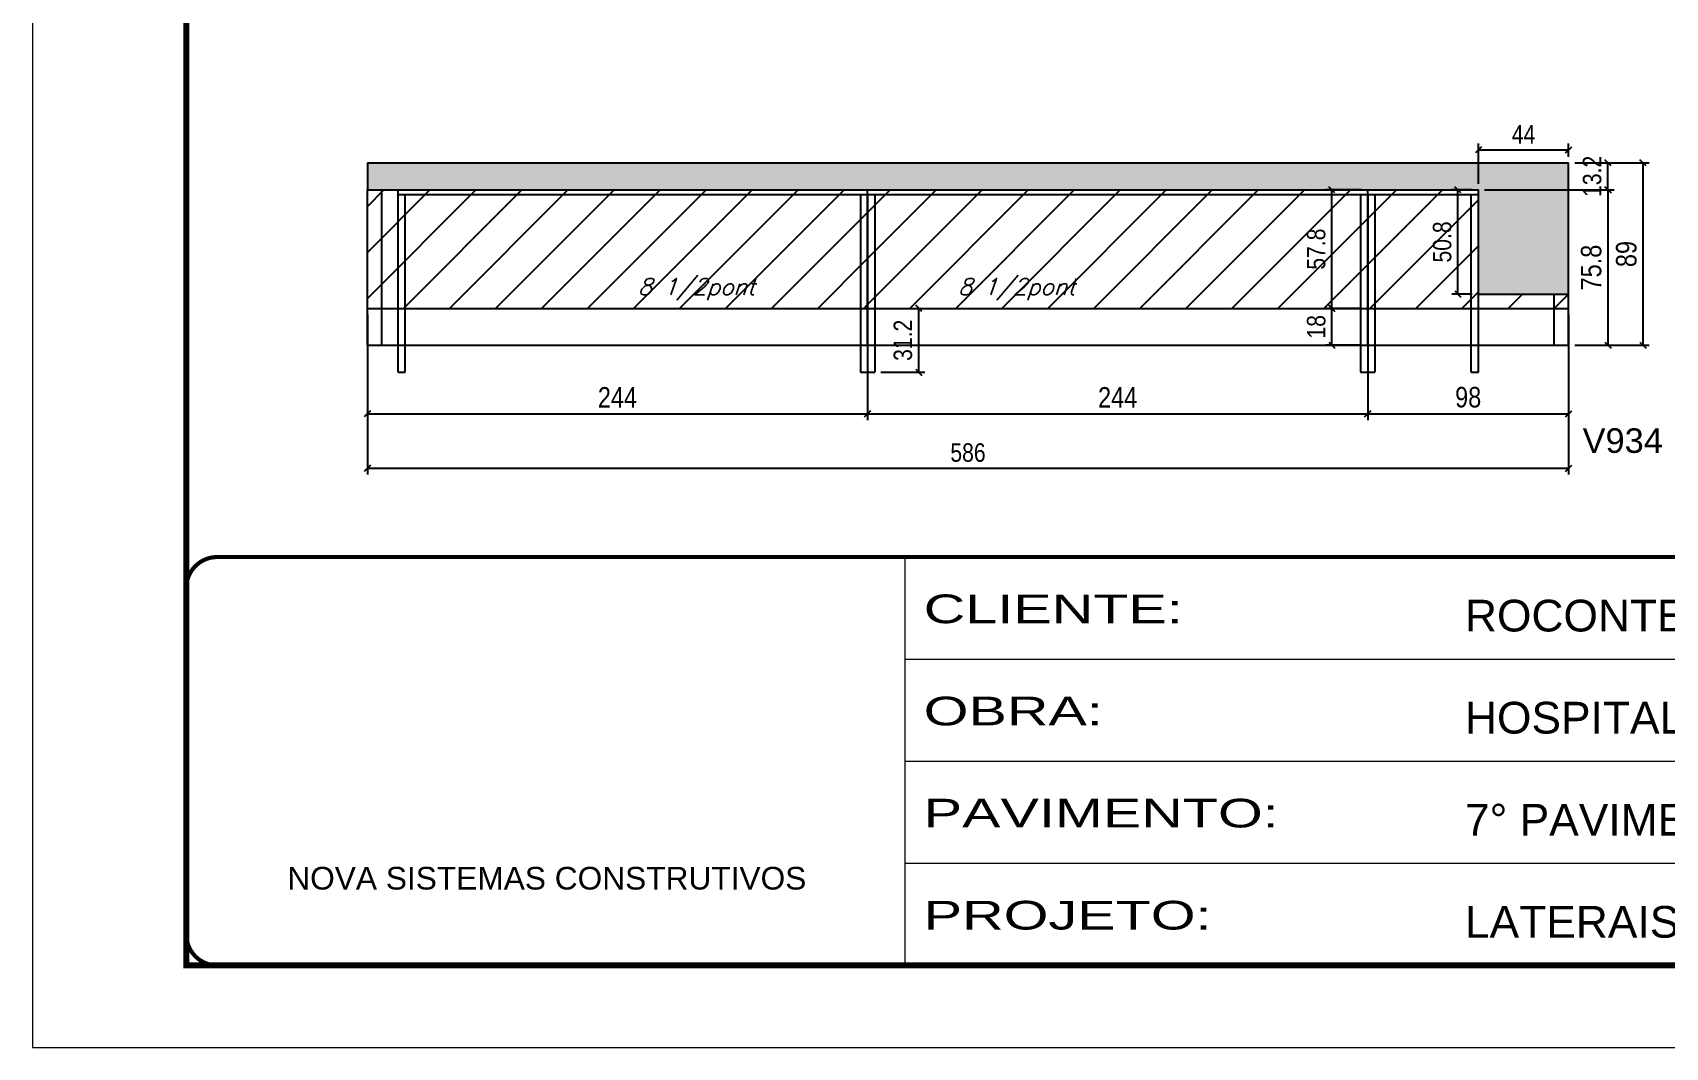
# Model space of a CAD drawing. Extents: x -20960 to -5926, y -2106 to 21915.
# Drawn here: x -9023 to -8227, y 18568 to 19063 of the extents above; entities that cross this region are included whole.
import ezdxf

# ---------------------------------------------------------------- set-up
doc = ezdxf.new("R2010")
doc.units = 0
doc.linetypes.add('CONTINUO', pattern=[0])
doc.linetypes.add('DASHED', pattern=[0.75, 0.5, -0.25])
for name, color, linetype in [('5', 5, 'Continuous'), ('COTA', 241, 'Continuous'), ('Painéis', 200, 'Continuous'), ('Reaproveitamento', 251, 'Continuous'), ('SARR_2.2x7', 40, 'Continuous'), ('SARR_3.5x7', 81, 'Continuous'), ('texto', 7, 'Continuous')]:
    doc.layers.add(name, color=color, linetype=linetype)
doc.layers.add('Folhas', color=255, linetype='Continuous', lineweight=9)
doc.layers.add('SARRAFO DE PRESSAO', color=251, linetype='DASHED', lineweight=9)
doc.styles.add('ARIAL', font='arial.ttf')
doc.styles.add('COTA TECNICA', font='techl___.ttf', dxfattribs={"height": 10})
doc.styles.add('COTA TECNICA-50', font='techl___.ttf', dxfattribs={"height": 9})
doc.styles.add('Romans', font='romans.shx')
doc.styles.get("Standard").update_dxf_attribs({"font": 'arial.ttf'})
doc.styles.add('Tecnologia', font='')
doc.styles.get('Tecnologia').set_extended_font_data('Forgotten Futurist')
doc.dimstyles.new('COTA PAINEL-50', dxfattribs={"dimtxt": 9, "dimasz": 3, "dimexe": 3, "dimexo": 3, "dimgap": 3, "dimtad": 1, "dimdec": 1, "dimzin": 12, "dimdsep": 46, "dimtxsty": 'COTA TECNICA-50', "dimblk1": 'OBLIQUE', "dimblk2": 'OBLIQUE', "dimsah": 1, "dimcen": 0.9, "dimclrd": 4, "dimclre": 4, "dimclrt": 240, "dimadec": 1, "dimazin": 3, "dimtfac": 1, "dimtdec": 1, "dimtmove": 0, "dimatfit": 3, "dimfxl": 1, "dimtolj": 1, "dimtzin": 12, "dimarcsym": 0})
doc.dimstyles.new('PAINEL', dxfattribs={"dimtxt": 10, "dimasz": 3, "dimexe": 3, "dimexo": 3, "dimgap": 3, "dimtad": 1, "dimdec": 1, "dimzin": 12, "dimdsep": 46, "dimtxsty": 'COTA TECNICA', "dimblk1": 'OBLIQUE', "dimblk2": 'OBLIQUE', "dimsah": 1, "dimcen": 0.9, "dimclrd": 4, "dimclre": 4, "dimclrt": 240, "dimadec": 1, "dimazin": 3, "dimtfac": 1, "dimtdec": 1, "dimtmove": 0, "dimatfit": 3, "dimfxl": 1, "dimtolj": 1, "dimtzin": 12, "dimarcsym": 0})

# ---------------------------------------------------------------- blocks, each defined once
blk = doc.blocks.new('9999999999')
at = {"color": 30, "linetype": 'CONTINUO'}
for p, q in [((98564.56, 34230.21), (98564.56, 34429.45)), ((98564.56, 34379.64), (99583.98, 34379.64)), ((98564.56, 34329.83), (99487.98, 34329.83)), ((98564.56, 34280.02), (99487.98, 34280.02))]:
    blk.add_line(p, q, dxfattribs=at)
at = {"color": 30, "linetype": 'CONTINUO', "const_width": 2}
blk.add_lwpolyline([(99583.98, 34230.21), (99583.98, 34414.45, 0.414214), (99568.98, 34429.45), (98228.98, 34429.45, 0.414214), (98213.98, 34414.45), (98213.98, 34245.21, 0.414214), (98228.98, 34230.21), (99583.98, 34230.21)], format="xyb", dxfattribs=at)
at = {"layer": 'Folhas'}
blk.add_lwpolyline([(98138.98, 34190.21), (99623.98, 34190.21), (99623.98, 35240.21), (98138.98, 35240.21)], close=True, dxfattribs=at)
at = {"layer": 'Folhas', "color": 30, "const_width": 3}
blk.add_lwpolyline([(98213.98, 34230.21), (99583.98, 34230.21), (99583.98, 35200.21), (98213.98, 35200.21)], close=True, dxfattribs=at)
at = {"color": 7, "linetype": 'Continuous', "ltscale": 5, "style": 'ARIAL'}
for s, height, p in [('ROCONTEC', 15.483, (98837.68, 34393.13)), ('HOSPITAL ASSUNÇÃO', 15.4829, (98837.68, 34343.32)), ('7° PAVIMENTO', 15.4829, (98837.68, 34293.51)), ('NOVA SISTEMAS CONSTRUTIVOS', 11.0592, (98263.19, 34267.21)), ('LATERAIS DE VIGAS', 15.4829, (98837.68, 34243.7))]:
    blk.add_text(s, height=height, dxfattribs=at).set_placement(p)
at = {"layer": 'Folhas', "color": 7, "style": 'Tecnologia', "width": 1.5}
for s, p in [('CLIENTE:', (98573.65, 34397.17)), ('OBRA:', (98573.65, 34347.31)), ('PAVIMENTO:', (98573.65, 34297.5)), ('PROJETO:', (98573.65, 34247.69))]:
    blk.add_text(s, height=14, dxfattribs=at).set_placement(p)
blk = doc.blocks.new('_Oblique')
at = {"color": 0, "linetype": 'ByBlock', "lineweight": -2}
blk.add_line((-0.5, -0.5), (0.5, 0.5), dxfattribs=at)
blk = doc.blocks.new('*D233')
at = {"layer": 'COTA', "color": 4, "lineweight": -2, "ltscale": 25, "transparency": 16777216}
for p, q in [((-8860.23, 18925.84), (-8860.23, 18874.33)), ((-8616.23, 18899.23), (-8616.23, 18874.33)), ((-8860.23, 18877.33), (-8616.23, 18877.33))]:
    blk.add_line(p, q, dxfattribs=at)
at = {"layer": 'Defpoints', "color": 0, "ltscale": 25, "transparency": 16777216}
for p in [(-8860.23, 18928.84), (-8616.23, 18902.23), (-8616.23, 18877.33)]:
    blk.add_point(p, dxfattribs=at)
at = {"layer": 'COTA', "color": 4, "lineweight": -2, "ltscale": 25, "transparency": 16777216, "xscale": 3, "yscale": 3, "zscale": 3, "rotation": 180}
blk.add_blockref('_Oblique', (-8860.23, 18877.33), dxfattribs=at)
at = {"layer": 'COTA', "color": 4, "lineweight": -2, "ltscale": 25, "transparency": 16777216, "xscale": 3, "yscale": 3, "zscale": 3}
blk.add_blockref('_Oblique', (-8616.23, 18877.33), dxfattribs=at)
at = {"layer": 'COTA', "color": 240, "ltscale": 25, "transparency": 16777216, "insert": (-8738.23, 18885.41), "char_height": 10, "attachment_point": 5, "style": 'COTA TECNICA'}
blk.add_mtext('\\A1;244', dxfattribs=at)
blk = doc.blocks.new('*D234')
at = {"layer": 'COTA', "color": 4, "lineweight": -2, "ltscale": 25, "transparency": 16777216}
for p, q in [((-8274.23, 18925.84), (-8274.23, 18874.33)), ((-8372.23, 18899.23), (-8372.23, 18874.33)), ((-8372.23, 18877.33), (-8274.23, 18877.33))]:
    blk.add_line(p, q, dxfattribs=at)
at = {"layer": 'Defpoints', "color": 0, "ltscale": 25, "transparency": 16777216}
for p in [(-8274.23, 18928.84), (-8372.23, 18902.23), (-8274.23, 18877.33)]:
    blk.add_point(p, dxfattribs=at)
at = {"layer": 'COTA', "color": 4, "lineweight": -2, "ltscale": 25, "transparency": 16777216, "xscale": 3, "yscale": 3, "zscale": 3, "rotation": 180}
blk.add_blockref('_Oblique', (-8372.23, 18877.33), dxfattribs=at)
at = {"layer": 'COTA', "color": 4, "lineweight": -2, "ltscale": 25, "transparency": 16777216, "xscale": 3, "yscale": 3, "zscale": 3}
blk.add_blockref('_Oblique', (-8274.23, 18877.33), dxfattribs=at)
at = {"layer": 'COTA', "color": 240, "ltscale": 25, "transparency": 16777216, "insert": (-8323.23, 18885.44), "char_height": 10, "attachment_point": 5, "style": 'COTA TECNICA'}
blk.add_mtext('\\A1;98', dxfattribs=at)
blk = doc.blocks.new('*D235')
at = {"layer": 'COTA', "color": 4, "lineweight": -2, "ltscale": 25, "transparency": 16777216}
for p, q in [((-8616.23, 18899.23), (-8616.23, 18874.33)), ((-8372.23, 18899.23), (-8372.23, 18874.33)), ((-8616.23, 18877.33), (-8372.23, 18877.33))]:
    blk.add_line(p, q, dxfattribs=at)
at = {"layer": 'Defpoints', "color": 0, "ltscale": 25, "transparency": 16777216}
for p in [(-8616.23, 18902.23), (-8372.23, 18902.23), (-8372.23, 18877.33)]:
    blk.add_point(p, dxfattribs=at)
at = {"layer": 'COTA', "color": 4, "lineweight": -2, "ltscale": 25, "transparency": 16777216, "xscale": 3, "yscale": 3, "zscale": 3, "rotation": 180}
blk.add_blockref('_Oblique', (-8616.23, 18877.33), dxfattribs=at)
at = {"layer": 'COTA', "color": 4, "lineweight": -2, "ltscale": 25, "transparency": 16777216, "xscale": 3, "yscale": 3, "zscale": 3}
blk.add_blockref('_Oblique', (-8372.23, 18877.33), dxfattribs=at)
at = {"layer": 'COTA', "color": 240, "ltscale": 25, "transparency": 16777216, "insert": (-8494.23, 18885.41), "char_height": 10, "attachment_point": 5, "style": 'COTA TECNICA'}
blk.add_mtext('\\A1;244', dxfattribs=at)
blk = doc.blocks.new('*D236')
at = {"layer": 'COTA', "color": 4, "lineweight": -2, "ltscale": 25, "transparency": 16777216}
for p, q in [((-8271.23, 18999.84), (-8234.94, 18999.84)), ((-8237.94, 18910.84), (-8237.94, 18999.84)), ((-8271.23, 18910.84), (-8234.94, 18910.84))]:
    blk.add_line(p, q, dxfattribs=at)
at = {"layer": 'Defpoints', "color": 0, "ltscale": 25, "transparency": 16777216}
for p in [(-8274.23, 18999.84), (-8237.94, 18999.84), (-8274.23, 18910.84)]:
    blk.add_point(p, dxfattribs=at)
at = {"layer": 'COTA', "color": 4, "lineweight": -2, "ltscale": 25, "transparency": 16777216, "xscale": 3, "yscale": 3, "zscale": 3}
for p, rotation in [((-8237.94, 18999.84), 90), ((-8237.94, 18910.84), 270)]:
    blk.add_blockref('_Oblique', p, dxfattribs=dict(at, rotation=rotation))
at = {"layer": 'COTA', "color": 240, "ltscale": 25, "transparency": 16777216, "insert": (-8246.05, 18955.34), "char_height": 10, "attachment_point": 5, "rotation": 90, "style": 'COTA TECNICA'}
blk.add_mtext('\\A1;89', dxfattribs=at)
blk = doc.blocks.new('*D237')
at = {"layer": 'COTA', "color": 4, "lineweight": -2, "ltscale": 25, "transparency": 16777216}
for p, q in [((-8315.23, 18986.64), (-8252.04, 18986.64)), ((-8255.04, 18986.64), (-8255.04, 18910.84)), ((-8271.23, 18910.84), (-8252.04, 18910.84))]:
    blk.add_line(p, q, dxfattribs=at)
at = {"layer": 'Defpoints', "color": 0, "ltscale": 25, "transparency": 16777216}
for p in [(-8318.23, 18986.64), (-8274.23, 18910.84), (-8255.04, 18910.84)]:
    blk.add_point(p, dxfattribs=at)
at = {"layer": 'COTA', "color": 4, "lineweight": -2, "ltscale": 25, "transparency": 16777216, "xscale": 3, "yscale": 3, "zscale": 3}
for p, rotation in [((-8255.04, 18986.64), 90), ((-8255.04, 18910.84), 270)]:
    blk.add_blockref('_Oblique', p, dxfattribs=dict(at, rotation=rotation))
at = {"layer": 'COTA', "color": 240, "ltscale": 25, "transparency": 16777216, "insert": (-8263.18, 18948.74), "char_height": 10, "attachment_point": 5, "rotation": 90, "style": 'COTA TECNICA'}
blk.add_mtext('\\A1;75.8', dxfattribs=at)
blk = doc.blocks.new('*D238')
at = {"layer": 'COTA', "color": 4, "lineweight": -2, "transparency": 16777216}
for p, q in [((-8860.23, 18925.84), (-8860.23, 18847.8)), ((-8274.23, 18925.84), (-8274.23, 18847.8)), ((-8860.23, 18850.8), (-8274.23, 18850.8))]:
    blk.add_line(p, q, dxfattribs=at)
at = {"layer": 'Defpoints', "color": 0, "transparency": 16777216}
for p in [(-8860.23, 18928.84), (-8274.23, 18928.84), (-8274.23, 18850.8)]:
    blk.add_point(p, dxfattribs=at)
at = {"layer": 'COTA', "color": 4, "lineweight": -2, "transparency": 16777216, "xscale": 3, "yscale": 3, "zscale": 3, "rotation": 180}
blk.add_blockref('_Oblique', (-8860.23, 18850.8), dxfattribs=at)
at = {"layer": 'COTA', "color": 4, "lineweight": -2, "transparency": 16777216, "xscale": 3, "yscale": 3, "zscale": 3}
blk.add_blockref('_Oblique', (-8274.23, 18850.8), dxfattribs=at)
at = {"layer": 'COTA', "color": 240, "transparency": 16777216, "insert": (-8567.23, 18858.42), "char_height": 9, "attachment_point": 5, "style": 'COTA TECNICA-50'}
blk.add_mtext('\\A1;586', dxfattribs=at)
blk = doc.blocks.new('*D317')
at = {"layer": 'COTA', "color": 4, "lineweight": -2, "transparency": 16777216}
for p, q in [((-8271.23, 18999.84), (-8252.04, 18999.84)), ((-8255.04, 18986.64), (-8255.04, 18999.84)), ((-8315.23, 18986.64), (-8252.04, 18986.64))]:
    blk.add_line(p, q, dxfattribs=at)
at = {"layer": 'Defpoints', "color": 0, "transparency": 16777216}
for p in [(-8274.23, 18999.84), (-8255.04, 18999.84), (-8318.23, 18986.64)]:
    blk.add_point(p, dxfattribs=at)
at = {"layer": 'COTA', "color": 4, "lineweight": -2, "transparency": 16777216, "xscale": 3, "yscale": 3, "zscale": 3}
for p, rotation in [((-8255.04, 18999.84), 90), ((-8255.04, 18986.64), 270)]:
    blk.add_blockref('_Oblique', p, dxfattribs=dict(at, rotation=rotation))
at = {"layer": 'COTA', "color": 240, "transparency": 16777216, "insert": (-8262.74, 18993.24), "char_height": 9, "attachment_point": 5, "rotation": 90, "style": 'COTA TECNICA-50'}
blk.add_mtext('\\A1;13.2', dxfattribs=at)
blk = doc.blocks.new('*D272')
at = {"layer": 'COTA', "color": 4, "lineweight": -2, "transparency": 16777216}
for p, q in [((-8609.7, 18928.84), (-8588.23, 18928.84)), ((-8591.23, 18897.64), (-8591.23, 18928.84)), ((-8609.7, 18897.64), (-8588.23, 18897.64))]:
    blk.add_line(p, q, dxfattribs=at)
at = {"layer": 'Defpoints', "color": 0, "transparency": 16777216}
for p in [(-8612.7, 18928.84), (-8591.23, 18928.84), (-8612.7, 18897.64)]:
    blk.add_point(p, dxfattribs=at)
at = {"layer": 'COTA', "color": 4, "lineweight": -2, "transparency": 16777216, "xscale": 3, "yscale": 3, "zscale": 3}
for p, rotation in [((-8591.23, 18928.84), 90), ((-8591.23, 18897.64), 270)]:
    blk.add_blockref('_Oblique', p, dxfattribs=dict(at, rotation=rotation))
at = {"layer": 'COTA', "color": 240, "transparency": 16777216, "insert": (-8598.93, 18913.24), "char_height": 9, "attachment_point": 5, "rotation": 90, "style": 'COTA TECNICA-50'}
blk.add_mtext('\\A1;31.2', dxfattribs=at)
blk = doc.blocks.new('*D300')
at = {"layer": 'COTA', "color": 4, "lineweight": -2, "transparency": 16777216}
for p, q in [((-8321.23, 18986.64), (-8331.27, 18986.64)), ((-8328.27, 18935.84), (-8328.27, 18986.64)), ((-8321.23, 18935.84), (-8331.27, 18935.84))]:
    blk.add_line(p, q, dxfattribs=at)
at = {"layer": 'Defpoints', "color": 0, "transparency": 16777216}
for p in [(-8328.27, 18986.64), (-8318.23, 18986.64), (-8318.23, 18935.84)]:
    blk.add_point(p, dxfattribs=at)
at = {"layer": 'COTA', "color": 4, "lineweight": -2, "transparency": 16777216, "xscale": 3, "yscale": 3, "zscale": 3}
for p, rotation in [((-8328.27, 18986.64), 90), ((-8328.27, 18935.84), 270)]:
    blk.add_blockref('_Oblique', p, dxfattribs=dict(at, rotation=rotation))
at = {"layer": 'COTA', "color": 240, "transparency": 16777216, "insert": (-8335.89, 18961.24), "char_height": 9, "attachment_point": 5, "rotation": 90, "style": 'COTA TECNICA-50'}
blk.add_mtext('\\A1;50.8', dxfattribs=at)
blk = doc.blocks.new('*D301')
at = {"layer": 'COTA', "color": 4, "lineweight": -2, "transparency": 16777216}
for p, q in [((-8318.23, 18989.64), (-8318.23, 19009.21)), ((-8318.23, 19006.21), (-8274.23, 19006.21)), ((-8274.23, 19002.84), (-8274.23, 19009.21))]:
    blk.add_line(p, q, dxfattribs=at)
at = {"layer": 'Defpoints', "color": 0, "transparency": 16777216}
for p in [(-8274.23, 19006.21), (-8274.23, 18999.84), (-8318.23, 18986.64)]:
    blk.add_point(p, dxfattribs=at)
at = {"layer": 'COTA', "color": 4, "lineweight": -2, "transparency": 16777216, "xscale": 3, "yscale": 3, "zscale": 3, "rotation": 180}
blk.add_blockref('_Oblique', (-8318.23, 19006.21), dxfattribs=at)
at = {"layer": 'COTA', "color": 4, "lineweight": -2, "transparency": 16777216, "xscale": 3, "yscale": 3, "zscale": 3}
blk.add_blockref('_Oblique', (-8274.23, 19006.21), dxfattribs=at)
at = {"layer": 'COTA', "color": 240, "transparency": 16777216, "insert": (-8296.23, 19013.77), "char_height": 9, "attachment_point": 5, "style": 'COTA TECNICA-50'}
blk.add_mtext('\\A1;44', dxfattribs=at)
blk = doc.blocks.new('*D361')
at = {"layer": 'COTA', "color": 4, "lineweight": -2, "transparency": 16777216}
for p, q in [((-8375.23, 18928.84), (-8392.74, 18928.84)), ((-8389.74, 18910.84), (-8389.74, 18928.84)), ((-8375.23, 18910.84), (-8392.74, 18910.84))]:
    blk.add_line(p, q, dxfattribs=at)
at = {"layer": 'Defpoints', "color": 0, "transparency": 16777216}
for p in [(-8389.74, 18928.84), (-8372.23, 18928.84), (-8372.23, 18910.84)]:
    blk.add_point(p, dxfattribs=at)
at = {"layer": 'COTA', "color": 4, "lineweight": -2, "transparency": 16777216, "xscale": 3, "yscale": 3, "zscale": 3}
for p, rotation in [((-8389.74, 18928.84), 90), ((-8389.74, 18910.84), 270)]:
    blk.add_blockref('_Oblique', p, dxfattribs=dict(at, rotation=rotation))
at = {"layer": 'COTA', "color": 240, "transparency": 16777216, "insert": (-8397.32, 18919.84), "char_height": 9, "attachment_point": 5, "rotation": 90, "style": 'COTA TECNICA-50'}
blk.add_mtext('\\A1;18', dxfattribs=at)
blk = doc.blocks.new('*D362')
at = {"layer": 'COTA', "color": 4, "lineweight": -2, "transparency": 16777216}
for p, q in [((-8375.23, 18986.64), (-8392.74, 18986.64)), ((-8389.74, 18928.84), (-8389.74, 18986.64)), ((-8375.23, 18928.84), (-8392.74, 18928.84))]:
    blk.add_line(p, q, dxfattribs=at)
at = {"layer": 'Defpoints', "color": 0, "transparency": 16777216}
for p in [(-8389.74, 18986.64), (-8372.23, 18986.64), (-8372.23, 18928.84)]:
    blk.add_point(p, dxfattribs=at)
at = {"layer": 'COTA', "color": 4, "lineweight": -2, "transparency": 16777216, "xscale": 3, "yscale": 3, "zscale": 3}
for p, rotation in [((-8389.74, 18986.64), 90), ((-8389.74, 18928.84), 270)]:
    blk.add_blockref('_Oblique', p, dxfattribs=dict(at, rotation=rotation))
at = {"layer": 'COTA', "color": 240, "transparency": 16777216, "insert": (-8397.36, 18957.74), "char_height": 9, "attachment_point": 5, "rotation": 90, "style": 'COTA TECNICA-50'}
blk.add_mtext('\\A1;57.8', dxfattribs=at)

msp = doc.modelspace()

# ---------------------------------------------------------------- hatches: boundary and pattern name
at = {"layer": 'COTA', "linetype": 'ByBlock'}
h = msp.add_hatch(dxfattribs=at)
h.set_pattern_fill('AR-CONC', color=256, scale=0.03)
h.set_pattern_definition([(50, (1585, 0), (5.4655401, -0.4781726), [0.5715, -6.2865]), (355, (1585, 0), (-1.0573026, 5.7317054), [0.4572, -5.0292175]), (100.451445, (1585.4555, -0.04), (4.4082374, 5.2535326), [0.4857003, -5.3427073]), (46.1842, (1585, 1.524), (8.1323712, -1.2612698), [0.85725, -9.42975]), (96.635558, (1585.678, 1.419), (7.122124, 7.4227837), [0.7285507, -8.0140682]), (351.18415, (1585, 1.524), (7.122124, 7.4227837), [0.685799, -7.543792]), (21, (1585.762, 1.143), (4.5484317, -3.0679559), [0.5715, -6.2865]), (326, (1585.762, 1.143), (1.8540609, 5.525639), [0.4572, -5.0292]), (71.451445, (1586.141, 0.8873), (6.4024926, 2.4576831), [0.4857003, -5.3426981]), (37.5, (1585, 0), (0.0926581, 2.53665117), [0, -4.96824, 0, -5.1054, 0, -5.04825]), (7.5, (1585, 0), (2.00458988, 3.00541724), [0, -2.91084, 0, -4.85394, 0, -1.92405]), (327.5, (1583.3007, 0), (4.06771786, -0.17186232), [0, -1.905, 0, -5.9436, 0, -7.8867]), (317.5, (1582.5387, 0), (4.44387544, 0.76279473), [0, -2.4765, 0, -3.94716, 0, -5.6007])])
h.paths.add_polyline_path([(-8274.23, 18986.64), (-8274.23, 18999.84), (-8860.23, 18999.84), (-8860.23, 18986.64), (-8545.75, 18986.64), (-8318.23, 18986.64), (-8318.23, 18935.84), (-8274.23, 18935.84)])
at = {"layer": 'Reaproveitamento', "transparency": 33554684}
h = msp.add_hatch(dxfattribs=at)
h.set_pattern_fill('ANSI31', color=256, scale=5)
h.paths.add_polyline_path([(-8860.23, 18986.64), (-8860.23, 18928.84), (-8616.23, 18928.84), (-8616.23, 18986.64)])
h = msp.add_hatch(dxfattribs=at)
h.set_pattern_fill('ANSI31', color=256, scale=5)
h.paths.add_polyline_path([(-8372.23, 18928.84), (-8372.23, 18986.64), (-8545.75, 18986.64), (-8616.23, 18986.64), (-8616.23, 18928.84)])
h = msp.add_hatch(dxfattribs=at)
h.set_pattern_fill('ANSI31', color=256, scale=5)
h.paths.add_polyline_path([(-8372.23, 18928.84), (-8274.23, 18928.84), (-8274.23, 18935.84), (-8318.23, 18935.84), (-8318.23, 18986.64), (-8372.23, 18986.64)])

# ---------------------------------------------------------------- linework, layer by layer
at = {"layer": 'COTA', "linetype": 'ByBlock'}
for p, q in [((-8860.23, 18999.84), (-8860.23, 18986.64)), ((-8860.23, 18999.84), (-8274.23, 18999.84)), ((-8274.23, 18935.84), (-8274.23, 18999.84))]:
    msp.add_line(p, q, dxfattribs=at)
at = {"layer": 'Painéis'}
msp.add_line((-8860.23, 18986.64), (-8545.75, 18986.64), dxfattribs=at)
at = {"layer": 'Painéis', "ltscale": 25}
for p, q in [((-8860.23, 18910.84), (-8860.23, 18986.64)), ((-8616.23, 18910.84), (-8616.23, 18986.64)), ((-8545.75, 18986.64), (-8318.23, 18986.64)), ((-8372.23, 18910.84), (-8372.23, 18986.64)), ((-8318.23, 18935.84), (-8318.23, 18986.64)), ((-8318.23, 18935.84), (-8274.23, 18935.84)), ((-8274.23, 18910.84), (-8274.23, 18935.84)), ((-8860.23, 18928.84), (-8274.23, 18928.84)), ((-8860.23, 18910.84), (-8274.23, 18910.84))]:
    msp.add_line(p, q, dxfattribs=at)
at = {"layer": 'SARR_2.2x7', "linetype": 'Continuous'}
for p, q in [((-8853.23, 18928.84), (-8853.23, 18986.64)), ((-8845.23, 18984.44), (-8616.23, 18984.44)), ((-8616.23, 18984.44), (-8372.23, 18984.44)), ((-8372.23, 18984.44), (-8318.23, 18984.44)), ((-8281.23, 18928.84), (-8281.23, 18935.84)), ((-8853.23, 18910.84), (-8853.23, 18928.84)), ((-8281.23, 18910.84), (-8281.23, 18928.84))]:
    msp.add_line(p, q, dxfattribs=at)
at = {"layer": 'SARR_3.5x7'}
for p, q in [((-8845.23, 18897.64), (-8845.23, 18986.64)), ((-8841.73, 18897.64), (-8841.73, 18984.44)), ((-8619.73, 18984.44), (-8619.73, 18897.64)), ((-8616.22, 18984.44), (-8616.22, 18897.64)), ((-8612.7, 18984.44), (-8612.7, 18897.64)), ((-8375.73, 18984.44), (-8375.73, 18897.64)), ((-8372.22, 18984.44), (-8372.22, 18897.64)), ((-8368.7, 18984.44), (-8368.7, 18897.64)), ((-8321.73, 18897.64), (-8321.73, 18984.44)), ((-8318.23, 18897.64), (-8318.23, 18986.64)), ((-8845.23, 18897.64), (-8841.73, 18897.64)), ((-8619.73, 18897.64), (-8612.7, 18897.64)), ((-8375.73, 18897.64), (-8368.7, 18897.64)), ((-8321.73, 18897.64), (-8318.23, 18897.64))]:
    msp.add_line(p, q, dxfattribs=at)

# ---------------------------------------------------------------- block references
at = {"layer": 'SARRAFO DE PRESSAO', "color": 6, "linetype": 'ByBlock'}
msp.add_blockref('9999999999', (-107162.48, -15621.96), dxfattribs=at)

# ---------------------------------------------------------------- texts
at = {"layer": '5', "linetype": 'Continuous'}
msp.add_text('V934', height=12, rotation=0.00004, dxfattribs=at).set_placement((-8267.4, 18858.32))
at = {"layer": 'texto', "color": 2, "char_height": 8, "attachment_point": 5, "style": 'Romans'}
for insert in [(-8699.67, 18938.12), (-8543.5, 18938.12)]:
    msp.add_mtext('{\\Q19;\\C256;8 1/2pont}', dxfattribs=dict(at, insert=insert))

# ---------------------------------------------------------------- dimensions: what is measured, and where the dimension line sits
at = {"layer": 'COTA'}
for base, p1, p2, picture, middle in [((-8274.23, 19006.21), (-8318.23, 18986.64), (-8274.23, 18999.84), '*D301', (-8296.23, 19013.77)), ((-8274.23, 18850.8), (-8860.23, 18928.84), (-8274.23, 18928.84), '*D238', (-8567.23, 18858.42))]:
    dim = msp.add_linear_dim(base=base, p1=p1, p2=p2, dimstyle='COTA PAINEL-50', dxfattribs=at)
    dim.commit()
    dim.dimension.update_dxf_attribs({"geometry": picture, "text_midpoint": middle})
dim = msp.add_linear_dim(base=(-8255.04, 18999.84), p1=(-8318.23, 18986.64), p2=(-8274.23, 18999.84), angle=90, dimstyle='COTA PAINEL-50', dxfattribs=at)
dim.commit()
dim.dimension.update_dxf_attribs({"geometry": '*D317', "text_midpoint": (-8255.04, 18993.24), "dimtype": 160})
at = {"layer": 'COTA', "ltscale": 25}
for base, p1, p2, picture, middle in [((-8237.94, 18999.84), (-8274.23, 18910.84), (-8274.23, 18999.84), '*D236', (-8246.05, 18955.34)), ((-8255.04, 18910.84), (-8318.23, 18986.64), (-8274.23, 18910.84), '*D237', (-8263.18, 18948.74))]:
    dim = msp.add_linear_dim(base=base, p1=p1, p2=p2, angle=90, dimstyle='PAINEL', dxfattribs=at)
    dim.commit()
    dim.dimension.update_dxf_attribs({"geometry": picture, "text_midpoint": middle})
at = {"layer": 'COTA'}
dim = msp.add_linear_dim(base=(-8389.74, 18986.64), p1=(-8372.23, 18928.84), p2=(-8372.23, 18986.64), angle=90, dimstyle='COTA PAINEL-50', override={"dimtmove": 1}, dxfattribs=at)
dim.commit()
dim.dimension.update_dxf_attribs({"geometry": '*D362', "text_midpoint": (-8397.36, 18957.74)})
for base, p1, p2, picture, middle in [((-8328.27, 18986.64), (-8318.23, 18935.84), (-8318.23, 18986.64), '*D300', (-8335.89, 18961.24)), ((-8591.23, 18928.84), (-8612.7, 18897.64), (-8612.7, 18928.84), '*D272', (-8598.93, 18913.24)), ((-8389.74, 18928.84), (-8372.23, 18910.84), (-8372.23, 18928.84), '*D361', (-8397.32, 18919.84))]:
    dim = msp.add_linear_dim(base=base, p1=p1, p2=p2, angle=90, dimstyle='COTA PAINEL-50', dxfattribs=at)
    dim.commit()
    dim.dimension.update_dxf_attribs({"geometry": picture, "text_midpoint": middle})
at = {"layer": 'COTA', "ltscale": 25}
for base, p1, p2, picture, middle in [((-8616.23, 18877.33), (-8860.23, 18928.84), (-8616.23, 18902.23), '*D233', (-8738.23, 18885.41)), ((-8372.23, 18877.33), (-8616.23, 18902.23), (-8372.23, 18902.23), '*D235', (-8494.23, 18885.41))]:
    dim = msp.add_linear_dim(base=base, p1=p1, p2=p2, dimstyle='PAINEL', dxfattribs=at)
    dim.commit()
    dim.dimension.update_dxf_attribs({"geometry": picture, "text_midpoint": middle})
dim = msp.add_linear_dim(base=(-8274.23, 18877.33), p1=(-8372.23, 18902.23), p2=(-8274.23, 18928.84), dimstyle='PAINEL', override={"dimtmove": 1}, dxfattribs=at)
dim.commit()
dim.dimension.update_dxf_attribs({"geometry": '*D234', "text_midpoint": (-8323.23, 18885.44)})

doc.saveas('drawing.dxf')
